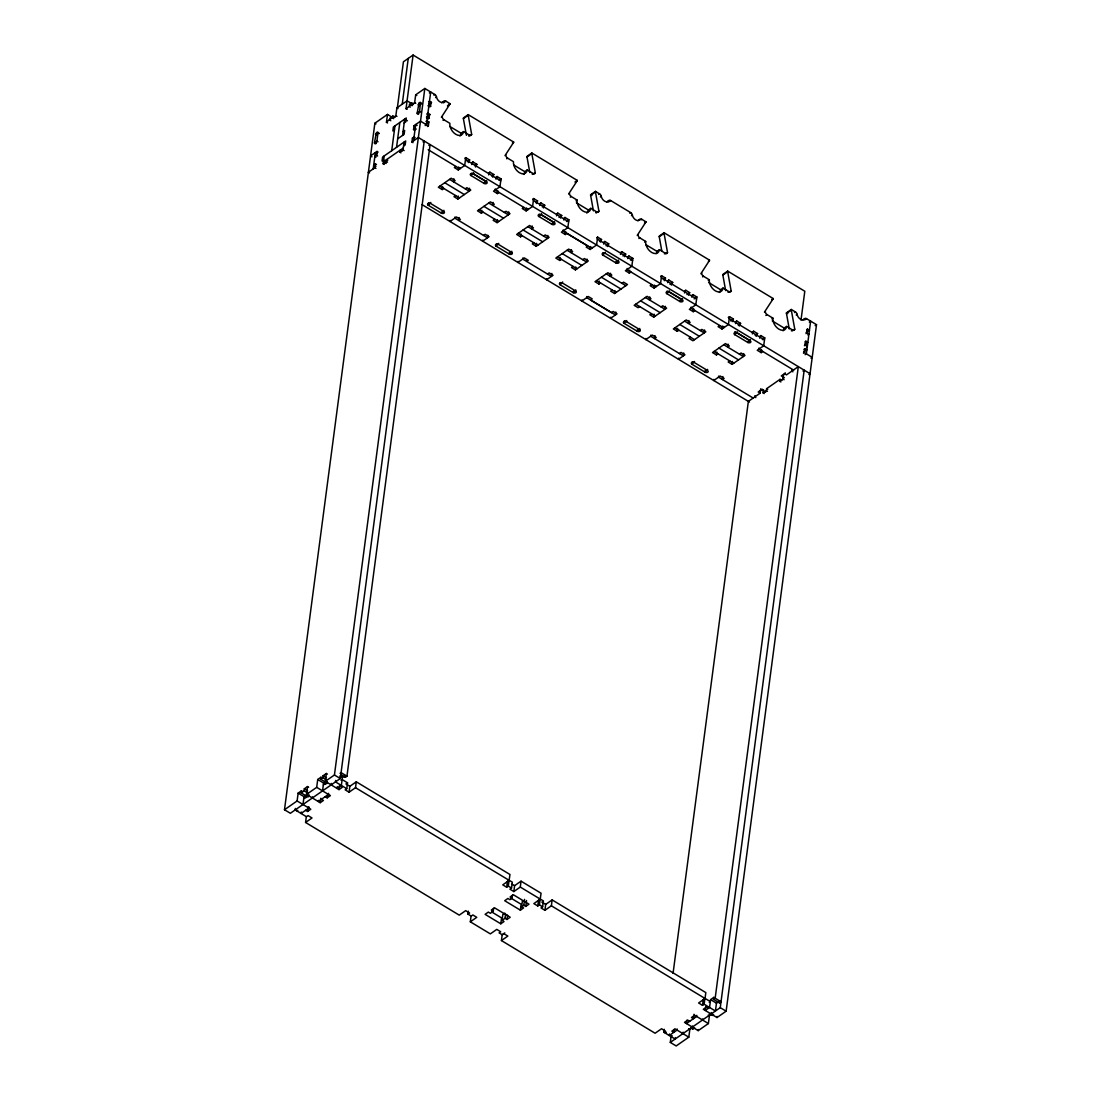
<?xml version="1.0" encoding="UTF-8"?>
<svg xmlns="http://www.w3.org/2000/svg" width="1101" height="1101" viewBox="0 0 1101 1101"><rect width="100%" height="100%" fill="white"/><g stroke="black" fill="none" stroke-linecap="round" stroke-linejoin="round"><path stroke-width="1.5" d="M378.001 132.698L377.684 132.037A2.23 0.991 -58.9 0 0 376.281 132.96L374.464 142.813A1.913 0.84 -58.9 0 0 375.496 143.419A1.913 0.84 -58.9 0 0 376.9 141.107L378.001 132.698L379.102 133.359M418.986 103.246L417.183 113.086A1.913 0.84 -58.9 0 0 418.201 113.706A1.913 0.84 -58.9 0 0 419.605 111.394L420.458 102.352A2.23 0.991 -58.9 0 0 418.986 103.246M763.53 389.713L763.736 391.158M423.018 141.891L424.229 141.052L340.305 778.531L290.361 813.281L284.485 809.744L374.863 123.229L387.483 114.435L392.259 117.325M373.211 168.907L375.372 152.571L377.326 153.755M368.381 172.279L374.849 167.779L375.372 163.856L376.473 164.517M375.978 157.14L374.877 156.48L376.487 155.351L377.01 151.429L378.111 152.089M295.385 808.451L295.192 809.923L306.477 816.736L308.087 815.607L312.01 817.974L305.569 822.461L459.241 915.137L465.695 910.651L469.604 913.004L467.994 914.133L471.242 916.087L472.852 914.972L476.774 917.326L470.32 921.812L490.344 933.882L496.785 929.395L500.707 931.763L499.083 932.877L502.331 934.832L503.941 933.717L507.864 936.07L501.423 940.557L655.095 1033.233L661.55 1028.747L665.458 1031.114L663.848 1032.229L675.147 1039.041L675.34 1037.569M284.485 809.744L297.105 800.964L298.137 793.119L301.357 790.876L302.83 791.757M387.552 122.954L386.451 122.294L387.483 114.435M384.277 164.434L383.176 163.76L384.208 155.915M308.074 797.041L301.096 792.83L301.357 790.876M386.451 122.294L392.892 116.032L395.094 117.353M383.176 163.76L386.396 161.53L386.657 159.562L387.758 160.223M301.261 812.001L301.068 813.46L308.858 808.051L308.996 806.95M301.096 792.83L304.055 790.779L304.316 788.811L307.537 786.568L308.638 787.243M393.731 118.66L392.63 117.986L392.892 116.032M302.981 804.501L304.014 796.656L305.624 795.541M321.478 799.271L323.433 800.441L320.212 802.684L306.505 794.427L307.537 786.568M392.63 117.986L395.851 115.743L396.883 107.898L407.067 100.824L413.095 55.05L804.803 291.256L801.005 320.074M391.722 150.699L394.984 125.858M397.392 107.54L403.42 61.78L413.095 55.05M306.973 796.381L307.138 795.156M305.569 822.461L306.339 816.57M305.624 810.295L307.592 811.465L308.17 807.061M396.553 147.328L399.828 122.486M402.237 104.182L408.251 58.408M312.381 797.964L312.519 796.863M400.929 152.846L399.828 152.186L400.09 150.218L401.92 151.332M306.505 794.427L316.689 787.339L317.721 779.494L320.941 777.251L322.043 777.912M402.608 135.395L404.659 119.128L407.398 120.78M407.136 109.329L406.035 108.669L407.067 100.824L412.572 104.141M399.828 152.186L403.049 149.942L404.081 142.098M327.658 783.417L320.68 779.205L320.941 777.251M406.035 108.669L409.255 106.425L409.517 104.457L411.691 102.944L413.522 104.058M318.395 800.399L318.258 801.5L328.428 794.427L328.58 793.326M320.68 779.205L322.854 777.705L323.116 775.737L326.336 773.494L327.437 774.154M412.531 105.572L411.43 104.912L411.691 102.944M320.212 802.684L320.79 798.28M322.565 790.876L323.598 783.031L326.213 781.215M340.278 786.183L342.232 787.366L339.012 789.61L325.304 781.338L326.336 773.494M411.43 104.912L414.65 102.668L415.683 94.824L424.821 88.465L434.826 94.507A2.546 1.624 55.2 0 1 436.491 96.929A5.092 3.248 55.2 0 0 439.85 101.76A5.092 3.248 55.2 0 0 443.882 101.375A2.546 1.624 55.2 0 1 445.905 101.182L450.034 103.673A2.546 1.624 55.2 0 1 449.869 104.182L441.377 117.27M326.557 782.756L326.722 781.531M413.013 142.648L411.912 141.988L412.435 138.065L414.045 136.951L415.146 137.611M414.65 130.235L413.549 129.574L414.072 125.652L420.513 121.165L428.344 125.886L428.867 121.963L426.899 120.78L425.991 121.413M413.522 140.873L415.683 124.523L417.141 125.404M325.208 796.67L327.176 797.853L327.561 794.908M331.181 784.889L331.373 783.417M325.304 781.338L334.429 774.994L424.821 88.465M335.667 780.43L335.475 781.889L346.774 788.701L347.544 782.825L342.122 779.549L341.049 780.306M337.291 786.582L337.057 788.426L341.351 785.44L342.383 777.595L345.205 775.627M339.012 789.61L339.59 785.192M428.427 118.991L429.858 114.449L427.89 113.265L426.679 114.105M430.023 106.907L431.441 102.352L429.486 101.168L428.578 101.801M340.938 774.65L345.342 777.306L345.576 775.599M345.342 777.306L346.953 776.191L430.106 144.589L428.895 145.442M349.072 792.183L349.843 786.307L356.297 781.82L509.969 874.497L508.277 886.099L506.666 887.227L502.758 884.86L509.199 880.373L355.513 787.697L349.072 792.183L345.15 789.83L346.774 788.701M428.55 203.024L428.248 205.24L441.322 213.099A1.913 1.211 7.5 0 0 443.992 213.154A1.913 1.211 7.5 0 0 443.731 211.42L443.882 210.319M430.821 202.446L428.248 205.24A1.913 1.211 7.5 0 1 428 203.506A1.913 1.211 7.5 0 1 430.684 203.547L443.731 211.42L441.308 213.112L441.46 211.998M355.513 787.697L356.297 781.82M453.901 178.789L453.516 181.72L455.126 180.605L451.204 178.238L438.322 187.211L442.23 189.578L442.616 186.633M450.13 220.379L449.992 221.494L456.447 216.993L460.356 219.36L458.745 220.475L459.131 217.53M455.952 166.471L454.341 167.586L458.25 169.953L458.635 167.008M460.025 167.724L459.874 168.825L428.193 149.722M454.961 217.021L454.823 218.122L487.468 237.802L487.798 235.229M455.594 195.538L453.984 196.666L457.906 199.02L458.291 196.074M468.503 162.563L469.659 159.975L465.751 157.608L464.705 165.467L458.25 169.953M471.269 173.311L470.967 175.527L484.027 183.385A1.913 1.211 7.5 0 0 486.697 183.44A1.913 1.211 7.5 0 0 486.436 181.72L486.601 180.605M469.549 188.243L469.164 191.189L449.58 179.38M475.522 167.008L476.843 164.31L472.921 161.943L471.765 164.531M473.375 173.834L473.526 172.733L470.98 175.513A1.913 1.211 7.5 0 1 470.705 173.793A1.913 1.211 7.5 0 1 473.375 173.834L486.436 181.72L484.027 183.385L484.179 182.284M493.069 202.405L492.684 205.35L494.294 204.222L490.385 201.868L477.49 210.828L481.398 213.195L481.798 210.25M492.656 177.137L493.812 174.536L489.904 172.183L488.583 174.88M482.775 240.073L482.623 241.174L489.092 236.674L485.169 234.32L483.559 235.435M495.271 188.973L495.133 190.074L527.778 209.768L527.916 208.653M499.042 192.455L497.418 193.57L493.509 191.202L499.964 186.716L500.996 178.871L497.074 176.504L495.918 179.105M497.418 193.57L497.817 190.624M494.762 219.154L493.152 220.283L497.074 222.65L497.459 219.705M496.441 243.968L496.138 246.184L509.212 254.042A1.913 1.211 7.5 0 0 511.896 254.097A1.913 1.211 7.5 0 0 511.635 252.363L511.772 251.262M498.725 243.39L496.138 246.184A1.913 1.211 7.5 0 1 495.89 244.45A1.913 1.211 7.5 0 1 498.574 244.491L511.635 252.363L509.199 254.056L509.405 252.569M508.717 211.874L508.332 214.819L488.748 202.997M532.237 226.022L531.852 228.967L533.462 227.852L529.553 225.485L516.658 234.458L520.58 236.811L520.966 233.88M518.034 261.322L517.883 262.423L524.337 257.937L528.26 260.304L526.65 261.419M523.842 207.415L522.232 208.529L526.154 210.897L526.539 207.951M522.865 257.964L522.714 259.065L551.436 276.392L551.835 273.447M536.393 203.506L537.563 200.919L533.641 198.552L532.595 206.41L526.154 210.897M539.16 214.255L538.857 216.47L551.931 224.329A1.913 1.211 7.5 0 0 554.587 224.384A1.913 1.211 7.5 0 0 554.326 222.65L554.491 221.549M543.426 207.938L544.734 205.24L540.825 202.887L539.655 205.474M533.944 242.784L532.32 243.899L536.242 246.266L536.627 243.321M552.069 223.228L551.918 224.343L554.34 222.65L541.279 214.778L541.431 213.677M547.885 235.49L547.5 238.435L527.916 226.627M546.757 278.649L546.605 279.75L553.06 275.264L549.138 272.91L547.527 274.025M560.547 218.081L561.716 215.479L557.794 213.126L556.473 215.824M467.994 914.133L468.379 911.188M470.32 921.812L471.104 915.922M563.175 229.916L563.024 231.017L591.746 248.344L591.898 247.243M600.375 242.082L601.531 239.495L597.623 237.128L596.591 244.986L590.136 249.459L586.227 247.106L587.838 245.977L566.932 233.398L565.322 234.513L561.4 232.146L567.855 227.659L568.887 219.815L564.978 217.447L563.808 220.049M571.419 249.652L571.02 252.583L572.63 251.468L568.722 249.101L555.826 258.074L559.748 260.442L560.134 257.496M565.322 234.513L565.708 231.568M560.409 282.558L560.12 284.76L573.181 292.632A1.913 1.211 7.5 0 0 575.864 292.687A1.913 1.211 7.5 0 0 575.603 290.953L575.74 289.852M562.68 281.98L560.12 284.76A1.913 1.211 7.5 0 1 559.859 283.04A1.913 1.211 7.5 0 1 562.542 283.081L575.603 290.953L573.181 292.632L573.373 291.159M573.112 266.401L571.502 267.529L575.41 269.883L575.795 266.937M504.795 913.114L502.827 914.477L502.056 920.367L504.01 921.551L500.79 923.794L485.114 914.339L488.349 912.096L490.303 913.279L493.262 911.229L493.647 908.284M587.053 259.107L586.668 262.052L567.084 250.244M582.002 299.912L581.865 301.013L588.306 296.527L592.228 298.894L590.618 300.009L611.509 312.601L613.133 311.473L617.042 313.84L610.587 318.327L610.725 317.226M500.79 923.794L501.561 917.904L491.596 911.889M590.136 249.459L590.521 246.528M506.666 887.227L507.451 881.337L509.061 880.222L512.309 882.176L511.525 888.053L509.914 889.181L513.837 891.549L520.278 887.062L521.048 881.172L541.073 893.241L539.38 904.857L537.77 905.972L533.847 903.604L540.288 899.132L520.278 887.062M501.423 940.557L502.194 934.68L504.767 932.877M502.056 920.367L505.001 918.317L505.593 913.899M586.847 296.541L586.695 297.642L615.418 314.969L615.803 312.023M505.001 918.317L506.969 919.486L507.547 915.082M522.411 900.852L521.64 906.742L523.594 907.926L520.374 910.169L504.698 900.714L507.919 898.471L509.887 899.655L512.061 898.141L512.447 895.196M513.837 891.549L514.607 885.658L521.048 881.172M610.587 273.268L610.202 276.213L611.812 275.085L607.89 272.731L594.994 281.691L598.916 284.058L599.302 281.113M603.142 252.831L602.853 255.033L615.899 262.905A1.913 1.211 7.5 0 0 618.583 262.96A1.913 1.211 7.5 0 0 618.322 261.226L618.473 260.125M607.394 246.528L608.715 243.83L604.793 241.463L603.637 244.05M605.412 252.253L602.853 255.033A1.913 1.211 7.5 0 1 602.591 253.313A1.913 1.211 7.5 0 1 605.261 253.354L618.322 261.226L615.899 262.905L616.106 261.432M520.374 910.169L521.145 904.279L511.181 898.265M521.64 906.742L523.801 905.228L524.585 899.352M523.801 905.228L525.769 906.412L526.539 900.522M612.28 290.017L610.67 291.146L614.578 293.499L614.977 290.568M624.528 256.657L625.685 254.07L621.776 251.702L620.455 254.4M537.77 905.972L538.54 900.081L540.151 898.966L543.399 900.921L542.614 906.811L541.004 907.926L544.926 910.293L551.367 905.806L552.151 899.916L705.824 992.593L705.053 998.483L698.612 1002.97L702.521 1005.323L704.131 1004.208L704.915 998.318L710.324 1001.593L709.25 1002.337M627.143 268.493L627.006 269.607L655.728 286.921L655.879 285.82M630.928 271.961L629.304 273.089L625.396 270.722L631.836 266.236L632.869 258.391L628.96 256.038L627.79 258.625M544.926 910.293L545.697 904.403L552.151 899.916M629.304 273.089L629.703 270.144M624.446 320.763L624.102 323.336L637.176 331.208A1.913 1.211 7.5 0 0 639.846 331.25A1.913 1.211 7.5 0 0 639.585 329.529L639.736 328.428M626.524 321.657L626.662 320.556L624.102 323.336A1.913 1.211 7.5 0 1 623.854 321.602A1.913 1.211 7.5 0 1 626.524 321.657L639.585 329.529L637.162 331.222L637.369 329.736M649.755 296.885L649.37 299.83L650.98 298.715L647.058 296.348L634.176 305.321L638.085 307.674L639.695 306.56M645.984 338.489L645.847 339.59L652.301 335.103L656.21 337.457L654.6 338.585L654.985 335.64M651.806 284.567L650.196 285.696L654.104 288.049L654.489 285.118M650.815 335.131L650.677 336.232L683.322 355.912L683.707 352.967M651.448 313.647L649.838 314.762L653.76 317.129L654.145 314.184M664.343 280.672L665.513 278.071L661.591 275.718L660.559 283.563L654.104 288.049M667.165 291.036L666.821 293.623L679.881 301.495A1.913 1.211 7.5 0 0 682.551 301.55A1.913 1.211 7.5 0 0 682.29 299.816L682.441 298.701M671.376 285.104L672.697 282.406L668.775 280.039L667.619 282.64M665.403 306.353L665.018 309.298L645.42 297.49M680.074 300.022L679.867 301.495L682.303 299.802L669.243 291.93A1.913 1.211 7.5 0 0 666.559 291.903A1.913 1.211 7.5 0 0 666.821 293.623L669.394 290.829M688.923 320.515L688.538 323.446L690.148 322.332L686.226 319.964L673.344 328.938L677.253 331.305L677.638 328.359M688.51 295.233L689.666 292.646L685.758 290.279L684.437 292.976M678.629 358.169L678.477 359.27L684.946 354.783L681.024 352.416L679.413 353.545M691.125 307.083L690.988 308.184L723.618 327.864L723.825 326.391M694.882 310.551L693.272 311.679L689.364 309.312L695.818 304.826L696.85 296.967L692.928 294.614L691.772 297.201M693.272 311.679L693.658 308.734M692.35 361.706L691.992 364.28L705.067 372.152A1.913 1.211 7.5 0 0 707.75 372.193A1.913 1.211 7.5 0 0 707.489 370.473L694.414 362.601A1.913 1.211 7.5 0 0 691.745 362.546A1.913 1.211 7.5 0 0 692.006 364.28L694.566 361.486M704.571 329.97L704.186 332.915L684.602 321.107M705.314 370.308L705.053 372.166L707.626 369.372M728.091 344.131L727.706 347.076L729.316 345.948L725.408 343.595L712.512 352.554L716.434 354.921L716.82 351.976M713.875 379.432L713.737 380.533L720.192 376.047L724.114 378.4L722.504 379.528L722.889 376.583M719.696 325.511L718.086 326.639L722.008 328.993L722.394 326.047M718.719 376.06L718.568 377.175L753.332 398.135M732.248 321.616L733.404 319.015L729.495 316.661L728.449 324.506L722.008 328.993M737.285 331.773L734.725 334.553L735.055 331.993L734.725 334.553L747.785 342.439A1.913 1.211 7.5 0 0 750.442 342.48A1.913 1.211 7.5 0 0 750.18 340.76L750.345 339.645M739.28 326.047L740.588 323.35L736.679 320.983L735.509 323.584M729.784 360.88L728.174 362.009L732.096 364.362L732.482 361.431M743.739 353.6L743.354 356.531L723.77 344.723M747.923 341.324L747.772 342.439L750.194 340.746L737.147 332.874A1.913 1.211 7.5 0 0 734.45 332.846A1.913 1.211 7.5 0 0 734.711 334.566M756.098 336.383L757.571 333.589L753.648 331.222L752.327 333.92M663.848 1032.229L664.233 1029.297M673.055 973.394L748.363 401.383L760.172 393.167L760.75 388.749M759.029 348.026L758.878 349.127L793.642 370.087M762.787 351.494L761.176 352.623L757.254 350.256L763.709 345.769L764.741 337.911L760.832 335.557L759.662 338.145M669.463 1034.032L669.27 1035.504L677.06 1030.082L677.198 1028.981M754.914 395.699L754.763 396.924L755.864 397.599M692.061 1027.784L689.845 1029.325L688.813 1037.17L676.179 1045.95L670.303 1042.413L671.211 1035.587M761.176 352.623L761.562 349.678M674.225 1029.38L673.84 1032.325L671.871 1031.142L675.092 1028.898L688.813 1037.17M762.14 389.121L762.415 389.823M764.232 393.552L763.131 392.892L763.392 390.924M763.131 392.892L766.351 390.649L766.613 388.681L780.045 379.336L781.875 380.451M682.937 1033.619L683.129 1032.16M686.886 1020.228L686.46 1023.545L696.644 1016.457L696.782 1015.356M692.336 1027.082L692.474 1025.981M694.002 1014.282L693.41 1018.7L691.456 1017.517L694.676 1015.273L708.383 1023.545L709.416 1015.7L711.838 1014.021M690.602 1027.715L692.804 1029.036L692.969 1027.811M780.884 381.964L779.783 381.304L780.045 379.336M779.783 381.304L783.004 379.061L783.499 375.152L785.274 372.812M689.68 1021.301L687.726 1020.118L684.492 1022.361L698.213 1030.632L698.351 1029.531M702.521 1005.323L703.305 999.447L704.915 998.318M702.507 1020.008L702.658 1018.893M705.741 1006.782L705.259 1010.457L709.553 1007.47L710.585 999.625L713.806 997.382L714.907 998.043M791.977 369.922L791.825 371.147L792.926 371.808M711.136 1014.007L711.329 1012.535M713.544 999.35L715.168 998.222L721.031 1001.772L719.421 1002.887L713.544 999.35L713.806 997.382M709.443 1013.649L712.388 1015.411L712.553 1014.186M715.168 998.222L798.308 366.633L786.486 374.863L784.531 373.679L781.297 375.923L784.366 377.767M719.077 1001.346L716.462 1003.176L715.43 1011.021L704.131 1004.208M803.482 353.27L804.9 348.714L806.854 349.898L804.143 351.797M804.459 345.755L805.891 341.2L807.845 342.383L805.437 344.062L806.538 344.723M806.056 333.658L807.487 329.103L809.441 330.286L806.414 332.392M708.48 1008.213L706.525 1007.043L703.291 1009.287L717.012 1017.544L717.15 1016.443M719.421 1002.887L719.614 1001.415M670.303 1042.413L720.26 1007.649L804.184 370.17L802.973 371.023M717.012 1017.544L726.137 1011.2L816.515 324.671L806.51 318.643A2.546 1.624 55.2 0 0 804.501 318.836A5.092 3.248 55.2 0 1 800.455 319.221A5.092 3.248 55.2 0 1 797.11 314.377A2.546 1.624 55.2 0 0 795.431 311.955L791.302 309.477L786.472 312.835A2.546 1.624 55.2 0 0 786.472 313.441L789.266 328.979M504.987 155.64L513.493 142.552A2.546 1.624 55.2 0 0 513.644 142.043L468.214 114.642L463.383 118A2.546 1.624 55.2 0 0 463.383 118.619L466.397 135.34M568.611 194.01L577.117 180.908A2.546 1.624 55.2 0 0 577.268 180.399L531.838 152.998L526.994 156.37A2.546 1.624 55.2 0 0 527.007 156.975L529.801 172.499M637.231 235.38L645.723 222.292A2.546 1.624 55.2 0 0 645.888 221.783L641.759 219.292A2.546 1.624 55.2 0 0 639.736 219.484A5.092 3.248 55.2 0 1 635.704 219.87A5.092 3.248 55.2 0 1 632.346 215.025A2.546 1.624 55.2 0 0 630.68 212.603L610.656 200.533A2.546 1.624 55.2 0 0 608.647 200.726A5.092 3.248 55.2 0 1 604.6 201.125A5.092 3.248 55.2 0 1 601.256 196.281A2.546 1.624 55.2 0 0 599.577 193.859L595.448 191.368L590.618 194.726A2.546 1.624 55.2 0 0 590.631 195.345L593.425 210.869M700.842 273.75L709.347 260.648A2.546 1.624 55.2 0 0 709.498 260.139L664.068 232.738L659.238 236.109A2.546 1.624 55.2 0 0 659.238 236.715L661.811 251.056M764.466 312.106L772.971 299.018A2.546 1.624 55.2 0 0 773.122 298.509L727.678 271.107L722.848 274.466A2.546 1.624 55.2 0 0 722.862 275.085L725.655 290.609M429.349 92.952L430.697 92.016L426.39 124.702L425.179 125.542M433.918 95.14L434.826 94.507M435.583 97.549L436.491 96.929M428.729 104.237L431.441 102.352M427.917 105.82L428.963 105.09L430.931 106.274M394.475 129.78L392.864 130.895L393.374 126.973L406.269 118L405.746 121.922L404.136 123.051M441.762 102.847L443.882 101.375M443.483 102.861L444.391 102.242M444.997 101.815L445.905 101.182M403.021 131.542L404.631 130.427L404.108 134.35L397.667 138.836M426.527 116.761L429.858 114.449M377.01 151.429L370.528 155.929L372 156.824M426.472 117.821L427.381 117.188L429.335 118.371M448.52 104.733L450.034 103.673M447.46 105.875L448.368 105.242M448.671 105.022L449.869 104.182M413.549 129.574L415.16 128.445L416.261 129.106M425.536 124.275L428.867 121.963M427.436 126.519L428.344 125.886M375.372 163.856L373.762 164.971L375.964 166.306M383.699 159.838L382.075 160.966L382.597 157.044L405.691 140.969L405.182 144.892L403.572 146.02M403.31 147.974L383.437 161.806L386.176 163.457M411.912 141.988L418.352 137.501L810.061 373.707L808.85 374.56M443.07 120.422L443.978 119.789L449.855 123.326A8.918 5.698 55.2 0 0 455.814 134.336A8.918 5.698 55.2 0 0 463.562 131.597L469.439 135.148A2.546 1.624 55.2 0 0 471.655 134.363L468.214 115.247A2.546 1.624 55.2 0 1 468.214 114.642M463.383 118.619L468.214 115.247M459.97 135.974A8.918 5.698 55.2 0 0 461.154 133.276L463.562 131.597M468.531 135.767L469.439 135.148M469.246 136.042L471.655 134.363M464.842 158.241L465.751 157.608M467.251 161.654L469.659 159.975M471.723 162.783L472.921 161.943M474.724 165.769L476.843 164.31M442.23 189.578L443.841 188.45M512.447 142.882L513.644 142.043M512.584 143.185L513.493 142.552M506.694 158.778L507.602 158.145L513.479 161.696A8.918 5.698 55.2 0 0 519.424 172.692A8.918 5.698 55.2 0 0 527.186 169.967L533.063 173.504A2.546 1.624 55.2 0 0 535.279 172.719L531.838 153.617A2.546 1.624 55.2 0 1 531.838 152.998M465.269 188.808L466.879 187.693L470.788 190.06L457.906 199.02M488.995 172.802L489.904 172.183M491.707 176.009L493.812 174.536M495.877 177.344L497.074 176.504M527.007 156.975L531.838 153.617M499.18 180.137L500.996 178.871M523.594 174.33A8.918 5.698 55.2 0 0 524.764 171.646L527.186 169.967M532.155 174.137L533.063 173.504M532.856 174.412L535.279 172.719M481.398 213.195L483.022 212.08M504.437 212.438L506.047 211.309L509.969 213.677L497.074 222.65M532.733 199.185L533.641 198.552M535.747 202.171L537.563 200.919M539.917 203.52L540.825 202.887M575.149 181.871L577.268 180.399M575.3 182.174L577.117 180.908M542.325 206.933L544.734 205.24M570.318 197.148L571.226 196.515L577.089 200.052A8.918 5.698 55.2 0 0 583.048 211.062A8.918 5.698 55.2 0 0 590.81 208.323L596.687 211.874A2.546 1.624 55.2 0 0 598.903 211.089L595.462 191.973A2.546 1.624 55.2 0 1 595.448 191.368M520.58 236.811L522.191 235.697M556.886 213.745L557.794 213.126M576.043 200.795L577.089 200.052M558.991 217.379L561.716 215.479M590.631 195.345L595.462 191.973M564.07 218.081L564.978 217.447M598.683 194.492L599.577 193.859M543.605 236.054L545.215 234.94L549.138 237.293L536.242 246.266M600.348 196.914L601.256 196.281M566.478 221.494L568.887 219.815M586.778 213.085A8.918 5.698 55.2 0 0 588.388 210.002L590.81 208.323M606.83 201.992L608.647 200.726M608.55 202.006L609.459 201.373M609.761 201.166L610.656 200.533M595.779 212.493L596.687 211.874M596.178 212.975L598.903 211.089M559.748 260.442L561.359 259.313M629.772 213.236L630.68 212.603M596.714 237.761L597.623 237.128M631.437 215.658L632.346 215.025M599.426 240.968L601.531 239.495M603.899 242.096L604.793 241.463M637.919 220.737L639.736 219.484M582.773 259.671L584.383 258.556L588.306 260.909L575.41 269.883M640.851 219.925L641.759 219.292M605.99 245.716L608.715 243.83M644.677 222.622L645.888 221.783M644.525 223.131L645.723 222.292M638.924 238.518L639.832 237.885L645.709 241.436A8.918 5.698 55.2 0 0 651.654 252.432A8.918 5.698 55.2 0 0 659.416 249.707L665.293 253.244A2.546 1.624 55.2 0 0 667.509 252.459L664.068 233.357A2.546 1.624 55.2 0 1 664.068 232.738M620.868 252.335L621.776 251.702M622.973 255.955L625.685 254.07M644.649 242.165L645.709 241.436M628.052 256.657L628.96 256.038M659.238 236.715L664.068 233.357M630.46 260.07L632.869 258.391M598.916 284.058L600.527 282.929M656.182 253.615A8.918 5.698 55.2 0 0 657.008 251.386L659.416 249.707M621.941 283.301L623.565 282.173L627.474 284.54L614.578 293.499M664.385 253.877L665.293 253.244M665.692 253.725L667.509 252.459M660.696 276.351L661.591 275.718M663.394 279.544L665.513 278.071M667.867 280.672L668.775 280.039M669.972 284.306L672.697 282.406M708.604 260.772L709.498 260.139M708.438 261.281L709.347 260.648M702.548 276.888L703.456 276.255L709.333 279.792A8.918 5.698 55.2 0 0 715.278 290.802A8.918 5.698 55.2 0 0 723.04 288.063L728.917 291.614A2.546 1.624 55.2 0 0 731.133 290.829L727.692 271.713A2.546 1.624 55.2 0 1 727.678 271.107M661.123 306.918L662.733 305.789L666.642 308.156L653.76 317.129M684.85 290.912L685.758 290.279M686.955 294.531L689.666 292.646M708.273 280.535L709.333 279.792M692.034 295.247L692.928 294.614M722.862 275.085L727.692 271.713M694.125 298.866L696.85 296.967M719.435 292.439A8.918 5.698 55.2 0 0 720.618 289.742L723.04 288.063M728.009 292.233L728.917 291.614M729.013 292.302L731.133 290.829M677.253 331.305L678.863 330.176M690.616 337.264L689.006 338.379L692.928 340.746L705.824 331.773L701.901 329.419L700.291 330.534M728.284 317.501L729.495 316.661M730.692 320.914L733.404 319.015M735.771 321.616L736.679 320.983M772.214 299.142L773.122 298.509M772.062 299.651L772.971 299.018M738.179 325.029L740.588 323.35M765.869 315.464L767.067 314.625L772.943 318.161A8.918 5.698 55.2 0 0 778.902 329.158A8.918 5.698 55.2 0 0 786.664 326.433L792.527 329.97A2.546 1.624 55.2 0 0 794.757 329.185L791.316 310.083A2.546 1.624 55.2 0 1 791.302 309.477M716.434 354.921L718.045 353.793M752.437 332.062L753.648 331.222M771.897 318.905L772.943 318.161M755.148 335.268L757.571 333.589M786.472 313.441L791.316 310.083M759.924 336.19L760.832 335.557M794.523 312.588L795.431 311.955M739.459 354.164L741.069 353.036L744.992 355.403L732.096 364.362M796.202 315.01L797.11 314.377M762.332 339.603L764.741 337.911M783.059 330.809A8.918 5.698 55.2 0 0 784.242 328.112L786.664 326.433M802.987 319.882L804.501 318.836M804.707 319.909L806.51 318.643M791.33 330.809L792.527 329.97M792.335 330.878L794.757 329.185M809.304 322.07L810.639 321.134L806.345 353.82L805.134 354.66M806.579 329.736L807.487 329.103M815.167 325.607L816.515 324.671M807.873 334.952L808.918 334.209L806.964 333.025M804.982 341.833L805.891 341.2M806.427 346.939L807.336 346.306L805.368 345.122M803.991 349.347L804.9 348.714M811.01 358.21L812.221 357.371L804.377 352.65M303.752 798.624L309.12 794.881M323.336 784.999L327.506 782.095M340.071 773.342L341.09 772.641L346.953 776.191M297.009 810.942L297.807 810.377M347.544 782.825L345.934 783.94L349.843 786.307M307.592 811.465L310.812 809.221L297.105 800.964M327.176 797.853L330.396 795.61L316.689 787.339M506.969 919.486L510.19 917.243L494.514 907.802L491.294 910.045L493.262 911.229M525.769 906.412L528.989 904.169L513.314 894.728L510.093 896.957L512.061 898.141M665.21 1032.986L666.311 1032.215M671.087 1036.523L672.188 1035.752M692.804 1029.036L694.648 1027.756M712.388 1015.411L713.613 1014.572M698.213 1030.632L708.383 1023.545M590.618 194.726L591.911 195.51M786.472 312.835L787.765 313.606M415.683 94.824L416.784 95.484M420.706 102.985L421.807 103.645M421.779 103.893L420.678 103.233L418.256 104.912L419.357 105.572M418.297 104.664L419.398 105.338M414.65 102.668L415.751 103.329M450.006 126.56L461.154 133.276M513.63 164.93L524.764 171.646M576.387 202.777L588.388 210.002M645.86 244.67L657.008 251.386M708.631 282.517L720.618 289.742M772.241 320.873L784.242 328.112M409.517 104.457L411.347 105.572M420.706 112.068L419.605 111.394L417.183 113.086L418.655 113.967M523.457 173.986L524.186 174.426M409.255 106.425L410.356 107.086M396.883 107.898L397.984 108.572M414.072 125.652L415.531 126.532M395.851 115.743L396.952 116.417M465.475 159.576L500.721 180.839M533.366 200.52L568.625 221.783M597.361 239.096L632.607 260.359M661.329 277.686L696.575 298.949M729.22 318.629L764.479 339.892M389.933 118.082L391.034 118.743M389.671 120.05L390.772 120.711M473.389 173.834L486.449 181.706M554.34 222.65L541.293 214.778L538.871 216.457A1.913 1.211 7.5 0 1 538.595 214.736A1.913 1.211 7.5 0 1 541.279 214.778M669.229 291.944L682.29 299.816M737.133 332.887L750.18 340.76M412.435 138.065L414.637 139.4M374.863 123.229L375.964 123.89M379.047 133.62L377.946 132.96L375.537 134.639L376.638 135.299M403.049 149.942L404.15 150.603M783.004 379.061L784.105 379.721M375.592 134.377L376.693 135.038M606.252 273.86L625.836 285.668M378.001 141.768L376.872 141.121L374.464 142.813L375.95 143.68M444.735 182.738L464.319 194.56M483.903 206.369L503.501 218.177M523.085 229.985L542.669 241.793M562.253 253.602L581.837 265.424M601.421 277.232L621.005 289.04M640.589 300.848L660.173 312.656M679.757 324.465L699.341 336.273M718.939 348.095L738.523 359.903M439.905 186.11L459.489 197.919M479.073 209.727L498.657 221.535M518.241 233.343L537.825 245.165M557.423 256.973L577.007 268.782M596.591 280.59L616.175 292.398M635.759 304.206L655.343 316.028M674.927 327.837L694.511 339.645M714.095 351.453L733.679 363.261M766.613 388.681L767.714 389.355M376.487 155.351L377.588 156.012M386.396 161.53L387.497 162.191M766.351 390.649L767.452 391.309M765.594 392.259L761.424 389.74L758.204 391.984L760.172 393.167M374.849 167.779L375.95 168.439M368.408 172.265L369.509 172.926M422.096 204.648L749.464 402.044M339.81 776.04L342.383 777.595M710.585 999.625L716.462 1003.176M334.429 774.994L340.305 778.531M551.367 905.806L705.053 998.483M720.26 1007.649L726.137 1011.2M511.993 884.089L514.607 885.658M541.788 902.049L545.697 904.403M508.277 886.099L511.525 888.053M539.38 904.857L542.614 906.811M323.116 775.737L326.419 777.733M322.854 777.705L326.529 779.907M317.721 779.494L325.8 784.366M708.315 1015.039L709.416 1015.7M304.316 788.811L307.619 790.807M304.055 790.779L307.729 792.995M298.137 793.119L305.844 797.771M688.744 1028.664L689.845 1029.325M767.067 314.625A2.546 1.624 55.2 0 1 765.374 311.473M703.456 276.255A2.546 1.624 55.2 0 1 701.75 273.117M639.832 237.885A2.546 1.624 55.2 0 1 638.14 234.747M571.226 196.515A2.546 1.624 55.2 0 1 569.52 193.377M507.602 158.145A2.546 1.624 55.2 0 1 505.896 155.007M443.978 119.789A2.546 1.624 55.2 0 1 442.285 116.651"/></g></svg>
